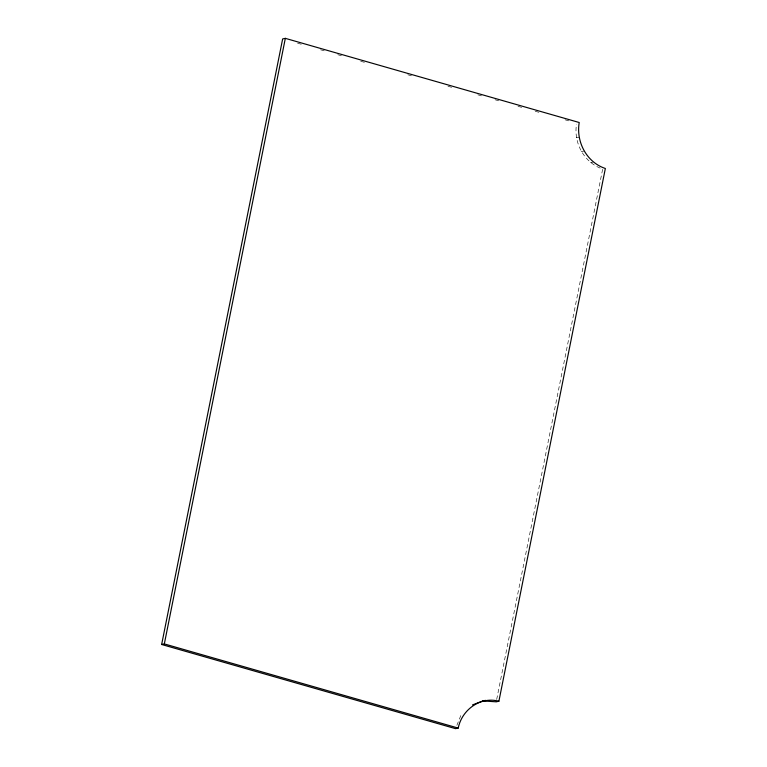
<?xml version="1.0" encoding="UTF-8"?>
<svg xmlns="http://www.w3.org/2000/svg" width="767" height="767" viewBox="0 0 767 767"><rect width="100%" height="100%" fill="white"/><g stroke="black" fill="none" stroke-linecap="round" stroke-linejoin="round"><path stroke-width="0.58" stroke-dasharray="3.83 2.88" d="M496.68 699.466L602.67 169.047C584.281 162.94 573.409 143.045 576.516 124.206M456.864 725.352L460.852 715.448L462.453 713.818M576.295 137.734L578.98 137.168M581.175 151.617L583.86 151.051M590.437 162.614L593.121 162.048M297.577 43.192L302.169 44.505M320.539 49.769L325.131 51.082M337.758 54.697L342.35 56.01M360.711 61.274L365.303 62.587M407.785 74.754L412.378 76.067M447.957 86.259L452.549 87.572M477.812 94.801L482.405 96.115M495.031 99.739L499.624 101.052M517.984 106.306L522.576 107.62M535.203 111.244L539.795 112.557M565.058 119.786L569.651 121.1"/><path stroke-width="1.15" d="M498.895 701.239C480.324 696.225 461.878 709.782 458.215 728.084L455.531 728.65L161.645 644.491L282.649 38.916L285.334 38.35L579.219 122.509C575.912 141.674 586.477 162.259 605.355 168.481L498.895 701.239L496.211 701.815L482.874 700.923L472.53 704.911M161.645 644.491L164.33 643.925L285.334 38.35M482.874 700.923L485.559 700.357M164.33 643.925L458.215 728.084"/></g></svg>
